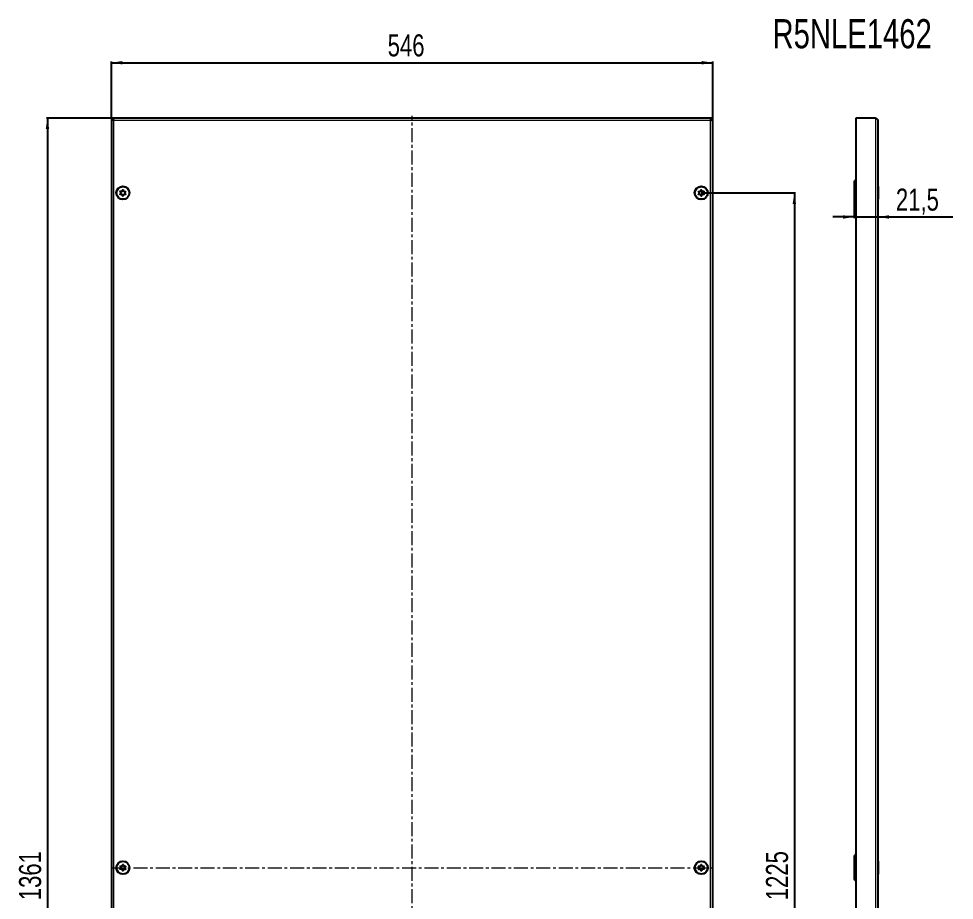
# Model space of a CAD drawing. Header units: millimetres. Extents: x 2 to 1426, y -492 to 1061.
# Drawn here: x 2 to 851, y 261 to 1061 of the extents above; entities that cross this region are included whole.
import ezdxf

# ---------------------------------------------------------------- set-up
doc = ezdxf.new("R2010")
doc.units = ezdxf.units.MM
doc.linetypes.add('CENTERX2', pattern=[20.32, 12.7, -2.54, 2.54, -2.54])
doc.layers.add('FORMAT', color=7, linetype='Continuous')
doc.styles.add('SLDTEXTSTYLE0', font='TXT', dxfattribs={"width": 0.75})
doc.dimstyles.new('SLDDIMSTYLE0', dxfattribs={"dimtxt": 20, "dimasz": 10, "dimexe": 0, "dimexo": 0.0625, "dimgap": 5, "dimtad": 2, "dimdec": 1, "dimrnd": 1e-09, "dimzin": 12, "dimdsep": 46, "dimtxsty": 'SLDTEXTSTYLE0', "dimsah": 1, "dimcen": 0.09, "dimadec": 0, "dimazin": 3, "dimtfac": 1, "dimtofl": 0, "dimtmove": 0, "dimatfit": 3, "dimfxl": 0, "dimfrac": 2, "dimtolj": 1, "dimtzin": 12, "dimarcsym": 0})
doc.dimstyles.new('SLDDIMSTYLE1', dxfattribs={"dimtxt": 20, "dimasz": 10, "dimexe": 0, "dimexo": 0.0625, "dimgap": 5, "dimtad": 2, "dimdec": 1, "dimrnd": 1e-09, "dimzin": 12, "dimdsep": 46, "dimtxsty": 'SLDTEXTSTYLE0', "dimsah": 1, "dimcen": 0.09, "dimadec": 0, "dimazin": 3, "dimtfac": 1, "dimtmove": 0, "dimatfit": 0, "dimfxl": 0, "dimfrac": 2, "dimtolj": 1, "dimtzin": 12, "dimarcsym": 0})

# ---------------------------------------------------------------- blocks, each defined once
blk = doc.blocks.new('_D')
at = {"layer": 'FORMAT'}
for p, q in [((86.01, 970.61), (86.01, 1021.77)), ((86.01, 1020.77), (632.01, 1020.77)), ((632.01, 970.61), (632.01, 1021.77))]:
    blk.add_line(p, q, dxfattribs=at)
for points in [[(86.01, 1020.77), (96.01, 1019.23), (96.01, 1022.31)], [(632.01, 1020.77), (622.01, 1022.31), (622.01, 1019.23)]]:
    blk.add_solid(points, dxfattribs=at)
at = {"layer": 'FORMAT', "insert": (336.84, 1046.55), "char_height": 20, "attachment_point": 1, "style": 'SLDTEXTSTYLE0'}
blk.add_mtext('546', dxfattribs=at)
blk = doc.blocks.new('_D_1')
at = {"layer": 'FORMAT'}
for p, q in [((87.7, 970.6), (27, 970.6)), ((28, 970.6), (28, -390.4)), ((87.7, -390.4), (27, -390.4))]:
    blk.add_line(p, q, dxfattribs=at)
for points in [[(28, 970.6), (26.47, 960.6), (29.54, 960.6)], [(28, -390.4), (29.54, -380.4), (26.47, -380.4)]]:
    blk.add_solid(points, dxfattribs=at)
at = {"layer": 'FORMAT', "insert": (2.22, 260.54), "char_height": 20, "attachment_point": 1, "rotation": 90, "style": 'SLDTEXTSTYLE0'}
blk.add_mtext('1361', dxfattribs=at)
blk = doc.blocks.new('_D_2')
at = {"layer": 'FORMAT'}
for p, q in [((621.52, 902.6), (707.01, 902.6)), ((706.01, 902.6), (706.01, -322.4)), ((621.52, -322.4), (707.01, -322.4))]:
    blk.add_line(p, q, dxfattribs=at)
for points in [[(706.01, 902.6), (704.47, 892.6), (707.55, 892.6)], [(706.01, -322.4), (707.55, -312.4), (704.47, -312.4)]]:
    blk.add_solid(points, dxfattribs=at)
at = {"layer": 'FORMAT', "insert": (680.23, 260.54), "char_height": 20, "attachment_point": 1, "rotation": 90, "style": 'SLDTEXTSTYLE0'}
blk.add_mtext('1225', dxfattribs=at)
blk = doc.blocks.new('_D_4')
at = {"layer": 'FORMAT'}
for p, q in [((760.29, 893.09), (760.29, 879.77)), ((760.29, 880.77), (741.06, 880.77)), ((760.29, 880.77), (781.79, 880.77)), ((781.79, 880.77), (849.91, 880.77))]:
    blk.add_line(p, q, dxfattribs=at)
for points in [[(760.29, 880.77), (750.29, 882.31), (750.29, 879.23)], [(781.79, 880.77), (791.79, 879.23), (791.79, 882.31)]]:
    blk.add_solid(points, dxfattribs=at)
at = {"layer": 'FORMAT', "insert": (798.18, 906.55), "char_height": 20, "attachment_point": 1, "style": 'SLDTEXTSTYLE0'}
blk.add_mtext('21,5', dxfattribs=at)

msp = doc.modelspace()

# ---------------------------------------------------------------- linework, layer by layer
at = {"color": 7, "linetype": 'Continuous', "lineweight": 25}
for p, q in [((86.01, 970.6), (86.01, -390.4)), ((86.01, 970.6), (87.51, 970.6)), ((630.31, 970.6), (87.71, 970.6)), ((87.71, 969.48), (87.71, 970.6)), ((630.31, 970.6), (630.31, 969.49)), ((632.01, 970.6), (630.51, 970.6)), ((632.01, -390.4), (632.01, 970.6)), ((761.79, 970.6), (761.79, -390.4)), ((779.69, 970.6), (761.79, 970.6)), ((781.79, 968.5), (781.79, -388.3)), ((760.29, 912.1), (760.29, 893.1)), ((782.04, 908.39), (781.79, 908.39)), ((782.04, 908.39), (782.04, 907.67)), ((782.04, 907.67), (782.04, 896.82)), ((781.79, 896.82), (782.04, 896.82)), ((760.29, 299.6), (760.29, 280.6)), ((782.04, 295.89), (781.79, 295.89)), ((782.04, 295.89), (782.04, 295.17)), ((782.04, 295.17), (782.04, 284.32)), ((781.79, 284.32), (782.04, 284.32))]:
    msp.add_line(p, q, dxfattribs=at)
at = {"color": 8, "linetype": 'Continuous', "lineweight": 18}
for p, q in [((629.91, 968.5), (88.11, 968.5)), ((88.11, 968.5), (88.11, -388.3)), ((629.91, -388.3), (629.91, 968.5)), ((779.69, 970.6), (779.69, -390.4))]:
    msp.add_line(p, q, dxfattribs=at)
at = {"color": 7, "linetype": 'Continuous', "lineweight": 25}
for centre, radius in [((96.51, 902.6), 6), ((96.51, 902.6), 5.79), ((96.51, 902.6), 1.85), ((621.51, 902.6), 6), ((621.51, 902.6), 5.79), ((621.51, 902.6), 1.85), ((96.51, 290.1), 6), ((96.51, 290.1), 5.79), ((96.51, 290.1), 1.85), ((621.51, 290.1), 6), ((621.51, 290.1), 5.79), ((621.51, 290.1), 1.85)]:
    msp.add_circle(centre, radius, dxfattribs=at)
for centre, start, end in [((763.29, 912.1), 120, 180), ((763.29, 893.1), 180, 240), ((763.29, 299.6), 120, 180), ((763.29, 280.6), 180, 240)]:
    msp.add_arc(centre, 3, start, end, dxfattribs=at)
for points, knots in [([(86.01, 970.6), (86.04, 970.42), (86.11, 970.07), (86.61, 969.53), (87.31, 969.01), (87.85, 968.67), (88.11, 968.5)], [0, 0, 0, 0, 0.2547568, 0.5096489, 0.7645419, 1, 1, 1, 1]), ([(87.51, 970.6), (87.52, 970.42), (87.54, 970.06), (87.73, 969.36), (87.96, 968.84), (88.11, 968.5)], [0, 0, 0, 0, 0.2598775, 0.5197391, 1, 1, 1, 1]), ([(629.91, 968.5), (630.19, 968.68), (630.75, 969.04), (631.45, 969.57), (631.92, 970.09), (631.98, 970.44), (632.01, 970.6)], [0, 0, 0, 0, 0.2547527, 0.5096447, 0.7645377, 1, 1, 1, 1]), ([(629.91, 968.5), (629.99, 968.68), (630.15, 969.05), (630.42, 969.74), (630.47, 970.26), (630.51, 970.6)], [0, 0, 0, 0, 0.259878, 0.519739, 1, 1, 1, 1]), ([(779.69, 970.6), (779.97, 970.42), (780.53, 970.07), (781.23, 969.53), (781.7, 969.01), (781.76, 968.67), (781.79, 968.5)], [0, 0, 0, 0, 0.2547568, 0.5096489, 0.7645419, 1, 1, 1, 1]), ([(98.96, 903.95), (98.95, 903.96), (98.94, 903.98), (98.88, 904), (98.74, 904.03), (98.35, 904.02), (97.81, 904.01), (97.26, 904.31), (96.98, 904.75), (96.81, 905.1), (96.69, 905.31), (96.63, 905.38), (96.59, 905.4), (96.55, 905.4), (96.52, 905.39), (96.47, 905.35), (96.31, 905.13), (96.11, 904.7), (95.65, 904.16), (94.95, 904.07), (94.47, 904.12), (94.21, 904.11), (94.14, 904.08), (94.12, 904.06), (94.1, 904.03), (94.1, 903.99), (94.11, 903.95), (94.13, 903.87), (94.24, 903.67), (94.44, 903.35), (94.66, 902.88), (94.62, 902.25), (94.32, 901.8), (94.11, 901.47), (94.05, 901.34), (94.04, 901.28), (94.05, 901.25), (94.08, 901.22), (94.13, 901.2), (94.28, 901.17), (94.66, 901.18), (95.2, 901.19), (95.76, 900.89), (96.04, 900.45), (96.21, 900.1), (96.33, 899.89), (96.39, 899.82), (96.43, 899.8), (96.46, 899.8), (96.49, 899.81), (96.55, 899.85), (96.7, 900.07), (96.91, 900.5), (97.36, 901.04), (98.07, 901.13), (98.54, 901.08), (98.81, 901.09), (98.87, 901.12), (98.9, 901.14), (98.91, 901.17), (98.92, 901.21), (98.91, 901.25), (98.88, 901.33), (98.78, 901.53), (98.57, 901.85), (98.36, 902.32), (98.39, 902.95), (98.69, 903.4), (98.91, 903.73), (98.97, 903.86), (98.97, 903.92), (98.96, 903.94), (98.96, 903.95)], [0, 0, 0, 0, 0.002009, 0.00442, 0.009365, 0.025528, 0.067705, 0.095786, 0.124646, 0.150342, 0.160519, 0.163394, 0.165697, 0.167245, 0.168874, 0.17077, 0.178606, 0.211994, 0.249994, 0.287995, 0.321383, 0.329219, 0.331115, 0.332744, 0.334292, 0.336217, 0.338535, 0.341318, 0.349662, 0.375358, 0.404217, 0.432298, 0.474475, 0.490639, 0.496669, 0.49844, 0.5, 0.502009, 0.50442, 0.509365, 0.525528, 0.567705, 0.595786, 0.624646, 0.650342, 0.660519, 0.663394, 0.665697, 0.667245, 0.668874, 0.67077, 0.678606, 0.711994, 0.749994, 0.787995, 0.821383, 0.829219, 0.831115, 0.832744, 0.834292, 0.836217, 0.838535, 0.841318, 0.849662, 0.875358, 0.904217, 0.932298, 0.974475, 0.990639, 0.996669, 0.99844, 1, 1, 1, 1]), ([(619.05, 903.95), (619.05, 903.94), (619.04, 903.91), (619.05, 903.85), (619.11, 903.72), (619.32, 903.4), (619.62, 902.95), (619.66, 902.32), (619.44, 901.85), (619.24, 901.52), (619.12, 901.31), (619.1, 901.21), (619.1, 901.17), (619.12, 901.14), (619.14, 901.12), (619.21, 901.09), (619.47, 901.08), (619.95, 901.13), (620.65, 901.04), (621.11, 900.5), (621.31, 900.07), (621.47, 899.85), (621.52, 899.81), (621.55, 899.8), (621.59, 899.8), (621.62, 899.82), (621.65, 899.85), (621.7, 899.91), (621.81, 900.11), (621.98, 900.45), (622.26, 900.89), (622.81, 901.19), (623.35, 901.18), (623.74, 901.17), (623.89, 901.2), (623.94, 901.23), (623.96, 901.25), (623.97, 901.29), (623.96, 901.35), (623.91, 901.48), (623.69, 901.8), (623.39, 902.25), (623.36, 902.88), (623.57, 903.35), (623.78, 903.68), (623.89, 903.89), (623.92, 903.99), (623.92, 904.03), (623.9, 904.06), (623.87, 904.08), (623.81, 904.11), (623.54, 904.12), (623.07, 904.07), (622.36, 904.16), (621.91, 904.7), (621.7, 905.13), (621.55, 905.35), (621.49, 905.39), (621.46, 905.4), (621.43, 905.4), (621.4, 905.38), (621.37, 905.35), (621.31, 905.29), (621.2, 905.09), (621.04, 904.75), (620.76, 904.31), (620.2, 904.01), (619.66, 904.02), (619.27, 904.03), (619.12, 904), (619.07, 903.97), (619.06, 903.96), (619.05, 903.95)], [0, 0, 0, 0, 0.002009, 0.00442, 0.009365, 0.025528, 0.067705, 0.095786, 0.124646, 0.150342, 0.160519, 0.163394, 0.165697, 0.167245, 0.168874, 0.17077, 0.178606, 0.211994, 0.249994, 0.287995, 0.321383, 0.329219, 0.331115, 0.332744, 0.334292, 0.336217, 0.338535, 0.341318, 0.349662, 0.375358, 0.404217, 0.432298, 0.474475, 0.490639, 0.496669, 0.49844, 0.5, 0.502009, 0.50442, 0.509365, 0.525528, 0.567705, 0.595786, 0.624646, 0.650342, 0.660519, 0.663394, 0.665697, 0.667245, 0.668874, 0.67077, 0.678606, 0.711994, 0.749994, 0.787995, 0.821383, 0.829219, 0.831115, 0.832744, 0.834292, 0.836217, 0.838535, 0.841318, 0.849662, 0.875358, 0.904217, 0.932298, 0.974475, 0.990639, 0.996669, 0.99844, 1, 1, 1, 1]), ([(98.96, 291.45), (98.95, 291.46), (98.94, 291.48), (98.88, 291.5), (98.74, 291.53), (98.35, 291.52), (97.81, 291.51), (97.26, 291.81), (96.98, 292.25), (96.81, 292.6), (96.69, 292.81), (96.63, 292.88), (96.59, 292.9), (96.55, 292.9), (96.52, 292.89), (96.47, 292.85), (96.31, 292.63), (96.11, 292.2), (95.65, 291.66), (94.95, 291.57), (94.47, 291.62), (94.21, 291.61), (94.14, 291.58), (94.12, 291.56), (94.1, 291.53), (94.1, 291.49), (94.11, 291.45), (94.13, 291.37), (94.24, 291.17), (94.44, 290.85), (94.66, 290.38), (94.62, 289.75), (94.32, 289.3), (94.11, 288.97), (94.05, 288.84), (94.04, 288.78), (94.05, 288.75), (94.08, 288.72), (94.13, 288.7), (94.28, 288.67), (94.66, 288.68), (95.2, 288.69), (95.76, 288.39), (96.04, 287.95), (96.21, 287.6), (96.33, 287.39), (96.39, 287.32), (96.43, 287.3), (96.46, 287.3), (96.49, 287.31), (96.55, 287.35), (96.7, 287.57), (96.91, 288), (97.36, 288.54), (98.07, 288.63), (98.54, 288.58), (98.81, 288.59), (98.87, 288.62), (98.9, 288.64), (98.91, 288.67), (98.92, 288.71), (98.91, 288.75), (98.88, 288.83), (98.78, 289.03), (98.57, 289.35), (98.36, 289.82), (98.39, 290.45), (98.69, 290.9), (98.91, 291.23), (98.97, 291.36), (98.97, 291.42), (98.96, 291.44), (98.96, 291.45)], [0, 0, 0, 0, 0.002009, 0.00442, 0.009365, 0.025528, 0.067705, 0.095786, 0.124646, 0.150342, 0.160519, 0.163394, 0.165697, 0.167245, 0.168874, 0.17077, 0.178606, 0.211994, 0.249994, 0.287995, 0.321383, 0.329219, 0.331115, 0.332744, 0.334292, 0.336217, 0.338535, 0.341318, 0.349662, 0.375358, 0.404217, 0.432298, 0.474475, 0.490639, 0.496669, 0.49844, 0.5, 0.502009, 0.50442, 0.509365, 0.525528, 0.567705, 0.595786, 0.624646, 0.650342, 0.660519, 0.663394, 0.665697, 0.667245, 0.668874, 0.67077, 0.678606, 0.711994, 0.749994, 0.787995, 0.821383, 0.829219, 0.831115, 0.832744, 0.834292, 0.836217, 0.838535, 0.841318, 0.849662, 0.875358, 0.904217, 0.932298, 0.974475, 0.990639, 0.996669, 0.99844, 1, 1, 1, 1]), ([(619.05, 291.45), (619.05, 291.44), (619.04, 291.41), (619.05, 291.35), (619.11, 291.22), (619.32, 290.9), (619.62, 290.45), (619.66, 289.82), (619.44, 289.35), (619.24, 289.02), (619.12, 288.81), (619.1, 288.71), (619.1, 288.67), (619.12, 288.64), (619.14, 288.62), (619.21, 288.59), (619.47, 288.58), (619.95, 288.63), (620.65, 288.54), (621.11, 288), (621.31, 287.57), (621.47, 287.35), (621.52, 287.31), (621.55, 287.3), (621.59, 287.3), (621.62, 287.32), (621.65, 287.35), (621.7, 287.41), (621.81, 287.61), (621.98, 287.95), (622.26, 288.39), (622.81, 288.69), (623.35, 288.68), (623.74, 288.67), (623.89, 288.7), (623.94, 288.73), (623.96, 288.75), (623.97, 288.79), (623.96, 288.85), (623.91, 288.98), (623.69, 289.3), (623.39, 289.75), (623.36, 290.38), (623.57, 290.85), (623.78, 291.18), (623.89, 291.39), (623.92, 291.49), (623.92, 291.53), (623.9, 291.56), (623.87, 291.58), (623.81, 291.61), (623.54, 291.62), (623.07, 291.57), (622.36, 291.66), (621.91, 292.2), (621.7, 292.63), (621.55, 292.85), (621.49, 292.89), (621.46, 292.9), (621.43, 292.9), (621.4, 292.88), (621.37, 292.85), (621.31, 292.79), (621.2, 292.59), (621.04, 292.25), (620.76, 291.81), (620.2, 291.51), (619.66, 291.52), (619.27, 291.53), (619.12, 291.5), (619.07, 291.47), (619.06, 291.46), (619.05, 291.45)], [0, 0, 0, 0, 0.002009, 0.00442, 0.009365, 0.025528, 0.067705, 0.095786, 0.124646, 0.150342, 0.160519, 0.163394, 0.165697, 0.167245, 0.168874, 0.17077, 0.178606, 0.211994, 0.249994, 0.287995, 0.321383, 0.329219, 0.331115, 0.332744, 0.334292, 0.336217, 0.338535, 0.341318, 0.349662, 0.375358, 0.404217, 0.432298, 0.474475, 0.490639, 0.496669, 0.49844, 0.5, 0.502009, 0.50442, 0.509365, 0.525528, 0.567705, 0.595786, 0.624646, 0.650342, 0.660519, 0.663394, 0.665697, 0.667245, 0.668874, 0.67077, 0.678606, 0.711994, 0.749994, 0.787995, 0.821383, 0.829219, 0.831115, 0.832744, 0.834292, 0.836217, 0.838535, 0.841318, 0.849662, 0.875358, 0.904217, 0.932298, 0.974475, 0.990639, 0.996669, 0.99844, 1, 1, 1, 1])]:
    msp.add_open_spline(points, degree=3, knots=knots, dxfattribs=at)
for points in [[(88.11, 968.5), (88.07, 968.78), (88.01, 969.33), (87.91, 970.02), (87.81, 970.51), (87.74, 970.57), (87.71, 970.6)], [(630.31, 970.6), (630.27, 970.57), (630.21, 970.51), (630.11, 970.02), (630.01, 969.33), (629.94, 968.78), (629.91, 968.5)]]:
    msp.add_open_spline(points, degree=3, dxfattribs=at)
at = {"layer": 'FORMAT', "linetype": 'CENTERX2', "lineweight": 18}
for p, q in [((359.01, -392.4), (359.01, 972.6)), ((85.71, 290.1), (632.31, 290.1))]:
    msp.add_line(p, q, dxfattribs=at)

# ---------------------------------------------------------------- texts
at = {"layer": 'FORMAT', "insert": (686.19, 1060.36), "char_height": 26.458, "attachment_point": 1, "style": 'SLDTEXTSTYLE0'}
msp.add_mtext('R5NLE1462', dxfattribs=at)

# ---------------------------------------------------------------- dimensions: what is measured, and where the dimension line sits
at = {"layer": 'FORMAT'}
for base, p1, p2, dimstyle, picture, middle in [((632.01, 1020.77), (86.01, 970.6), (632.01, 970.6), 'SLDDIMSTYLE0', '_D', (359.01, 1020.77)), ((781.79, 880.77), (760.29, 893.1), (781.79, 968.5), 'SLDDIMSTYLE1', '_D_4', (824.04, 880.77))]:
    dim = msp.add_linear_dim(base=base, p1=p1, p2=p2, dimstyle=dimstyle, dxfattribs=at)
    dim.commit()
    dim.dimension.update_dxf_attribs({"geometry": picture, "text_midpoint": middle, "dimtype": 160})
for base, p1, p2, picture, middle in [((28, -390.4), (87.71, 970.6), (87.71, -390.4), '_D_1', (28, 290.1)), ((706.01, -322.4), (621.51, 902.6), (621.51, -322.4), '_D_2', (706.01, 290.1))]:
    dim = msp.add_linear_dim(base=base, p1=p1, p2=p2, angle=90, dimstyle='SLDDIMSTYLE0', dxfattribs=at)
    dim.commit()
    dim.dimension.update_dxf_attribs({"geometry": picture, "text_midpoint": middle, "dimtype": 160})

doc.saveas('drawing.dxf')
